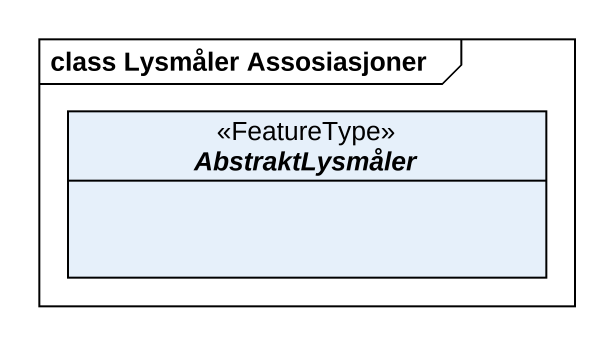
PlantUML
@startuml
mainframe class Lysmåler Assosiasjoner
hide circle
hide empty members
abstract class AbstraktLysmåler <<FeatureType>>
@enduml
